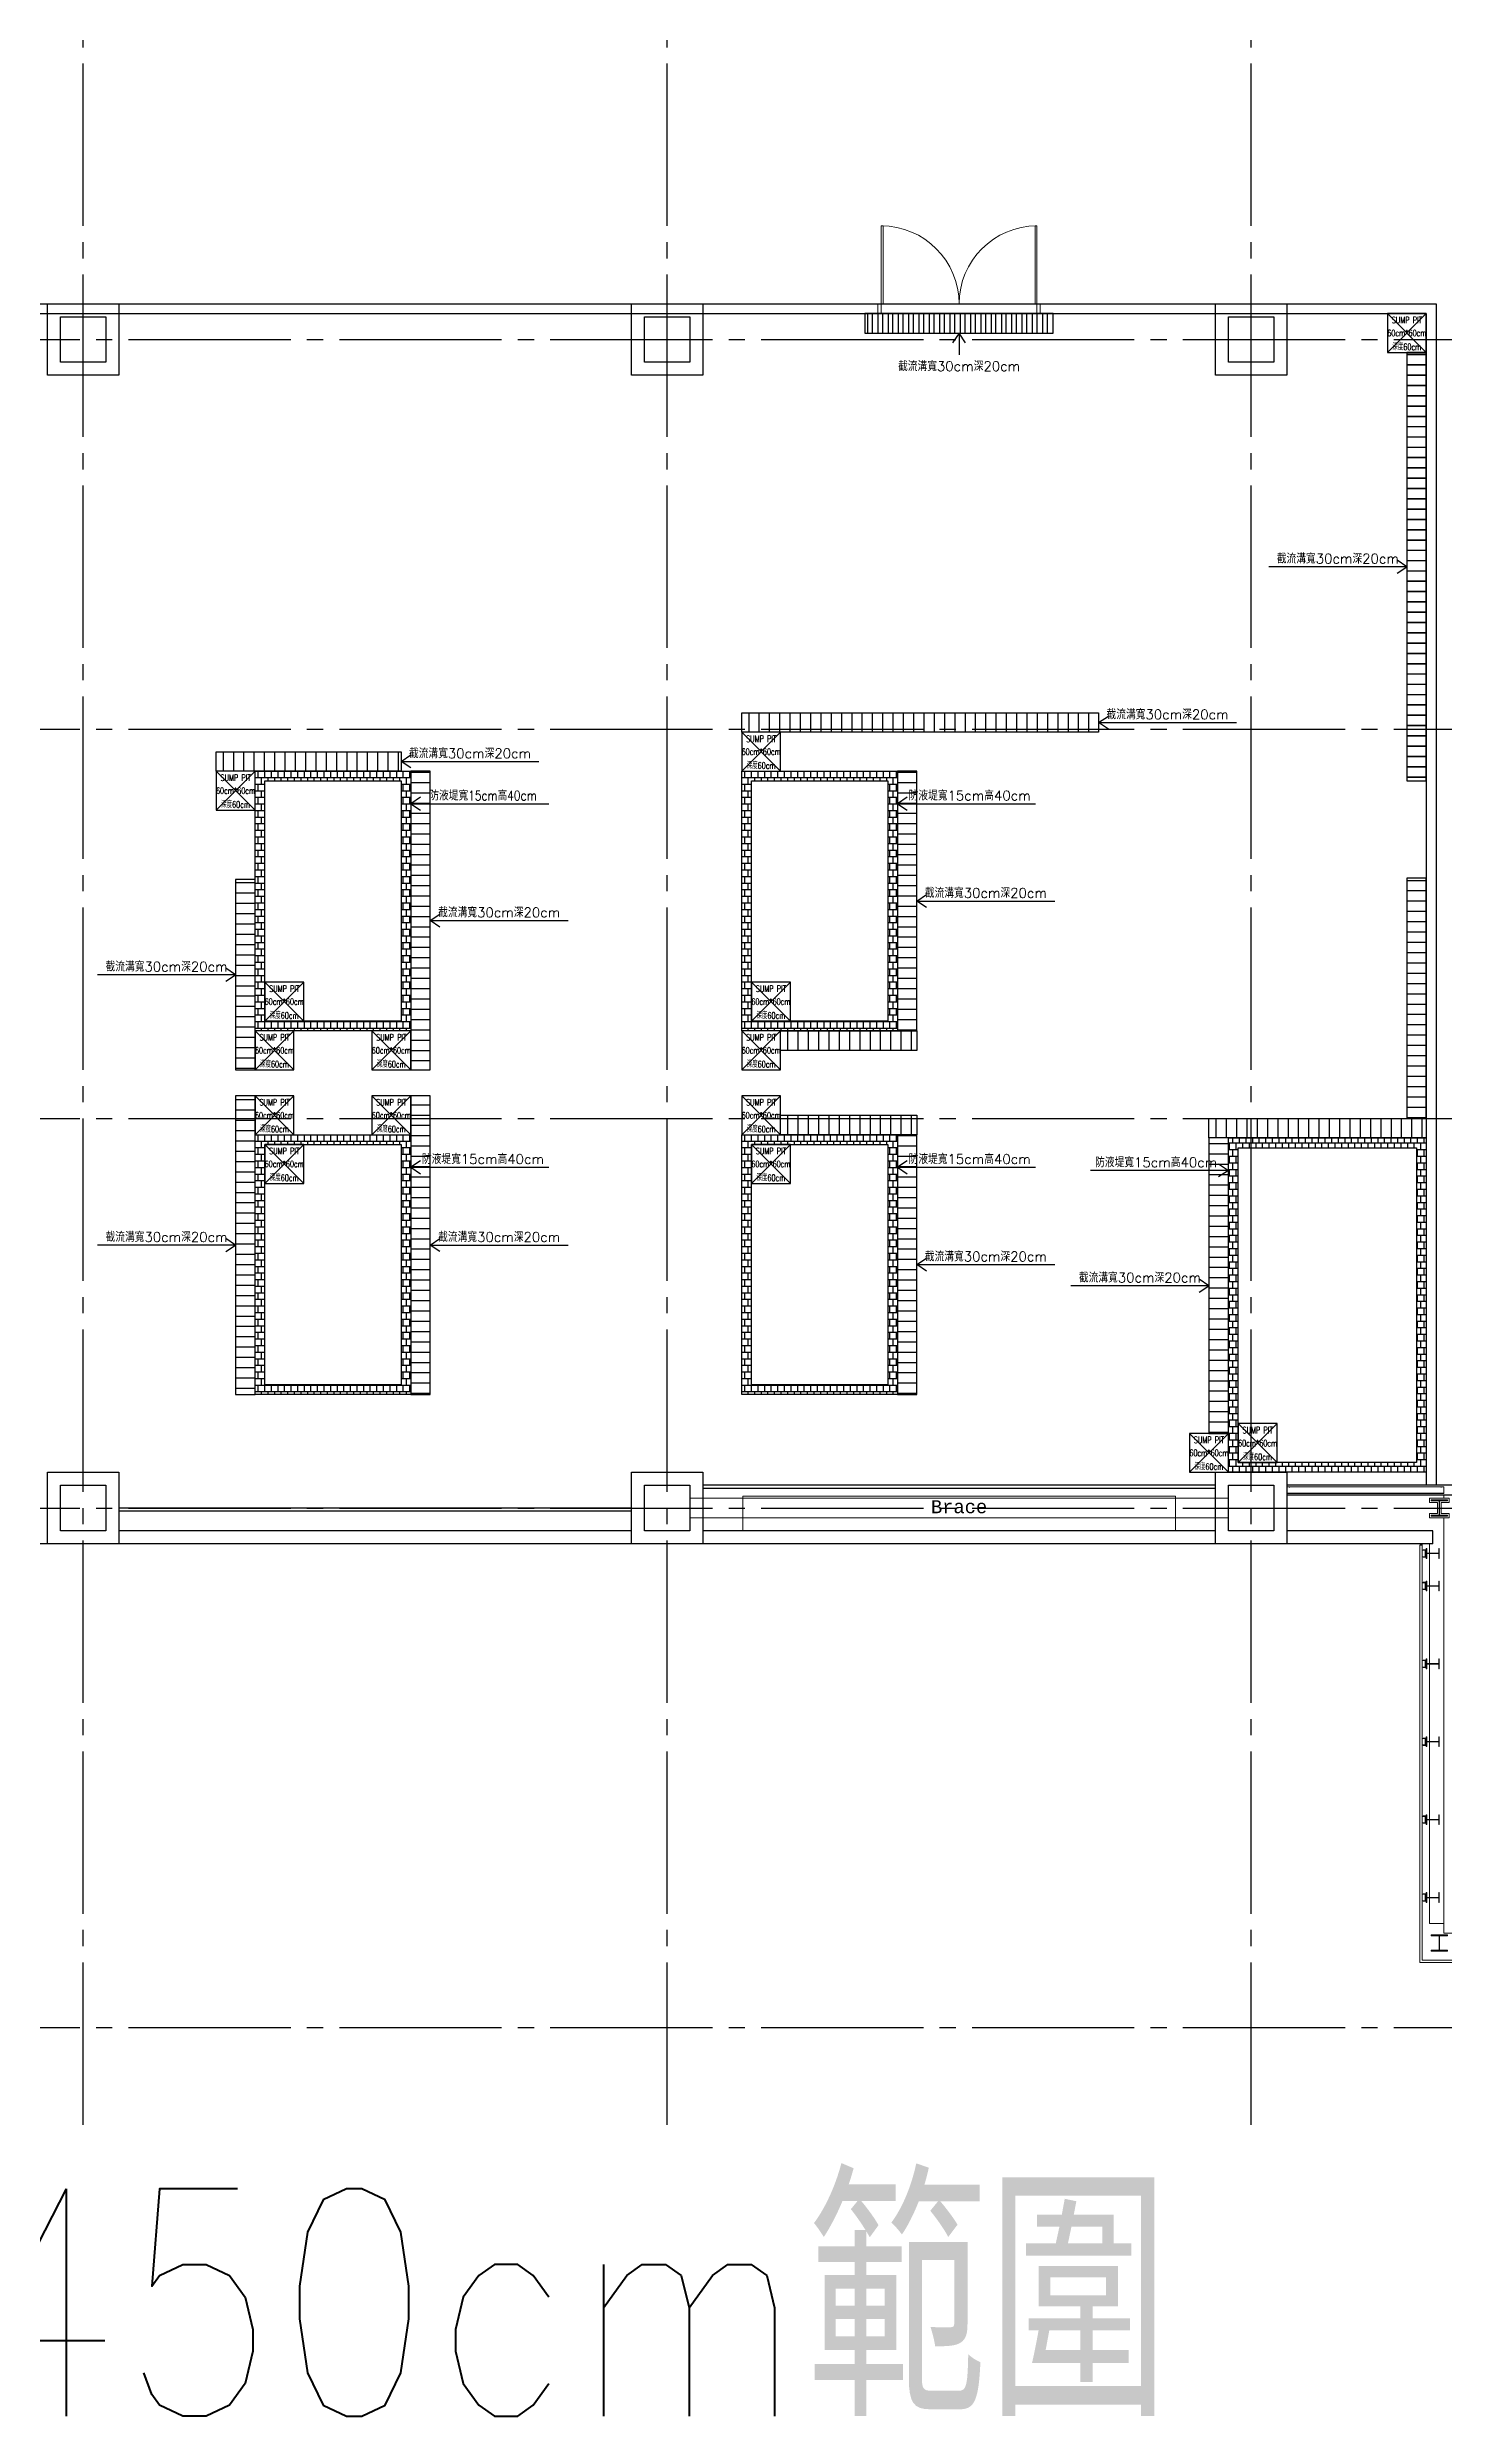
# Model space of a CAD drawing. Header units: millimetres. Extents: x -8103 to 195597, y 6477 to 112111.
# Drawn here: x 6305 to 8458, y 10150 to 13800 of the extents above; entities that cross this region are included whole.
import ezdxf
from ezdxf.enums import TextEntityAlignment as Align

# ---------------------------------------------------------------- set-up
doc = ezdxf.new("R2010")
doc.units = ezdxf.units.MM
doc.header["$LTSCALE"] = 100
doc.linetypes.add('X-N-FAB-L10$0$COL-CEN-LIN', pattern=[3.25, 2.5, -0.25, 0.25, -0.25])
for name, color, linetype in [('0-XREF', 7, 'Continuous'), ('X-N-FAB-L10$0$00-Dike', 8, 'Continuous'), ('X-N-FAB-L10$0$00-SUMP PIT', 8, 'Continuous'), ('X-N-FAB-L10$0$00-截流溝', 8, 'Continuous'), ('X-N-FAB-L10$0$08', 8, 'Continuous'), ('X-N-FAB-L10$0$200K新增範圍', 8, 'Continuous'), ('X-N-FAB-L10$0$A-WALL-IN', 8, 'Continuous'), ('X-N-FAB-L10$0$BEAM', 8, 'Continuous'), ('X-N-FAB-L10$0$BLOCK', 8, 'Continuous'), ('X-N-FAB-L10$0$CCL', 8, 'X-N-FAB-L10$0$COL-CEN-LIN'), ('X-N-FAB-L10$0$COL', 8, 'Continuous'), ('X-N-FAB-L10$0$COL-S', 8, 'Continuous'), ('X-N-FAB-L10$0$DOOR', 8, 'Continuous'), ('X-N-FAB-L10$0$DRAIN', 8, 'Continuous'), ('X-N-FAB-L10$0$TXT', 8, 'Continuous'), ('X-N-FAB-L10$0$TXT-C', 8, 'Continuous'), ('X-N-FAB-L10$0$TXT-CODE', 8, 'Continuous'), ('X-N-FAB-L10$0$WALL-P', 8, 'Continuous'), ('X-N-FAB-L10$0$WALL-RC', 8, 'Continuous')]:
    doc.layers.add(name, color=color, linetype=linetype)
doc.layers.add('X-N-FAB-L10$0$ARC', color=8, linetype='Continuous', lineweight=0)
doc.layers.add('X-N-FAB-L10$0$STEEL1', color=8, linetype='Continuous', lineweight=0)
doc.styles.add('X-N-FAB-L10$0$ATS', font='monotxt.shx', dxfattribs={"bigfont": 'BIGFONT.shx'})
doc.styles.add('X-N-FAB-L10$0$CHINA', font='simplex.shx', dxfattribs={"width": 0.75, "bigfont": 'chineset.shx'})
doc.styles.add('X-N-FAB-L10$0$STANDARD', font='SIMPLEX', dxfattribs={"bigfont": 'BIGFONT'})

# ---------------------------------------------------------------- blocks, each defined once
blk = doc.blocks.new('*U87')
at = {"layer": 'X-N-FAB-L10$0$COL', "ltscale": 0.1}
blk.add_lwpolyline([(0, 0), (110, 0), (110, -110), (0, -110)], close=True, dxfattribs=at)
blk = doc.blocks.new('X-N-FAB-L10$0$A$C467ba2ca')
at = {"layer": 'X-N-FAB-L10$0$CCL'}
for p, q in [((-20650, 0), (-20650, 9160)), ((-19750, 0), (-19750, 9160)), ((-18850, 0), (-18850, 9160)), ((-27730, 2750), (360, 2750)), ((-27730, 2150), (360, 2150)), ((-27730, 1550), (360, 1550)), ((-27730, 950), (360, 950)), ((-27730, 150), (360, 150))]:
    blk.add_line(p, q, dxfattribs=at)
at = {"layer": 'X-N-FAB-L10$0$COL-S'}
for points in [[(-20685, 2785), (-20615, 2785), (-20615, 2715), (-20685, 2715)], [(-19785, 2785), (-19715, 2785), (-19715, 2715), (-19785, 2715)], [(-18885, 2785), (-18815, 2785), (-18815, 2715), (-18885, 2715)], [(-20685, 985), (-20615, 985), (-20615, 915), (-20685, 915)], [(-19785, 985), (-19715, 985), (-19715, 915), (-19785, 915)], [(-18885, 985), (-18815, 985), (-18815, 915), (-18885, 915)]]:
    blk.add_lwpolyline(points, close=True, dxfattribs=at)
at = {"layer": 'X-N-FAB-L10$0$BEAM'}
for p in [(-20705, 2805), (-19805, 2805), (-18905, 2805), (-20705, 1005), (-19805, 1005), (-18905, 1005)]:
    blk.add_blockref('*U87', p, dxfattribs=at)
blk = doc.blocks.new('X-N-FAB-L10$0$A$C5b9bb6f0')
at = {"layer": 'X-N-FAB-L10$0$ARC'}
blk.add_line((11089.1, 2659), (11092.6, 2659), dxfattribs=at)
for points in [[(10888.1, 2737.5), (10888.1, 2736.5), (10884.1, 2736.5), (10884.1, 2746.5), (10888.1, 2746.5), (10888.1, 2745.5)], [(10712.6, 2679), (10712.6, 2732.5), (10045.6, 2732.5), (10045.6, 2679)]]:
    blk.add_lwpolyline(points, dxfattribs=at)
blk.add_lwpolyline([(9964.1, 2699), (10794.1, 2699), (10794.1, 2729), (9964.1, 2729)], close=True, dxfattribs=at)
at = {"layer": 'X-N-FAB-L10$0$STEEL1'}
for p, q in [((11126.1, 2746.5), (10884.1, 2746.5)), ((11126.1, 2734), (11126.1, 2729)), ((11126.1, 2059), (11126.1, 2699)), ((11089.1, 2014), (11089.1, 2657)), ((11089.1, 2657), (11092.6, 2657)), ((11092.6, 2017.5), (11092.6, 2657)), ((11104.1, 2074), (11104.1, 2659)), ((11104.1, 2074), (11126.1, 2074)), ((11126.1, 2059), (11463.1, 2059)), ((11469.1, 2014), (11089.1, 2014)), ((11465.6, 2017.5), (11092.6, 2017.5))]:
    blk.add_line(p, q, dxfattribs=at)
for points in [[(11122.1, 2737.5), (11122.1, 2736.5), (11126.1, 2736.5), (11126.1, 2746.5), (11122.1, 2746.5), (11122.1, 2745.5)], [(11090.6, 2657), (11092.6, 2659), (11092.6, 2657), (11090.6, 2657), (11090.6, 2659), (11092.6, 2659)]]:
    blk.add_lwpolyline(points, dxfattribs=at)
for points in [[(11104.1, 2699), (11134.1, 2699), (11134.1, 2705.4), (11122.1, 2705.4), (11122.1, 2722.6), (11134.1, 2722.6), (11134.1, 2729), (11104.1, 2729), (11104.1, 2722.6), (11116.2, 2722.6), (11116.2, 2705.4), (11104.1, 2705.4)], [(11106.6, 2701.5), (11131.6, 2701.5), (11131.6, 2702.9), (11119.6, 2702.9), (11119.6, 2725.1), (11131.6, 2725.1), (11131.6, 2726.5), (11106.6, 2726.5), (11106.6, 2725.1), (11118.7, 2725.1), (11118.7, 2702.9), (11106.6, 2702.9)], [(11097.6, 2639), (11097.6, 2649), (11092.6, 2649), (11092.6, 2639)], [(11094.1, 2649.6), (11099.1, 2649.6), (11099.1, 2644.6), (11098.5, 2644.6), (11098.5, 2649), (11094.1, 2649)], [(11094.1, 2638.4), (11099.1, 2638.4), (11099.1, 2643.4), (11098.5, 2643.4), (11098.5, 2639), (11094.1, 2639)], [(11099.1, 2636.5), (11099.1, 2651.5), (11100, 2651.5), (11100, 2644.3), (11118.2, 2644.3), (11118.2, 2651.5), (11119.1, 2651.5), (11119.1, 2636.5), (11118.2, 2636.5), (11118.2, 2643.7), (11100, 2643.7), (11100, 2636.5)], [(11097.6, 2589), (11097.6, 2599), (11092.6, 2599), (11092.6, 2589)], [(11094.1, 2599.6), (11099.1, 2599.6), (11099.1, 2594.6), (11098.5, 2594.6), (11098.5, 2599), (11094.1, 2599)], [(11094.1, 2588.4), (11099.1, 2588.4), (11099.1, 2593.4), (11098.5, 2593.4), (11098.5, 2589), (11094.1, 2589)], [(11099.1, 2586.5), (11099.1, 2601.5), (11100, 2601.5), (11100, 2594.3), (11118.2, 2594.3), (11118.2, 2601.5), (11119.1, 2601.5), (11119.1, 2586.5), (11118.2, 2586.5), (11118.2, 2593.7), (11100, 2593.7), (11100, 2586.5)], [(11097.6, 2469), (11097.6, 2479), (11092.6, 2479), (11092.6, 2469)], [(11094.1, 2479.6), (11099.1, 2479.6), (11099.1, 2474.6), (11098.5, 2474.6), (11098.5, 2479), (11094.1, 2479)], [(11094.1, 2468.4), (11099.1, 2468.4), (11099.1, 2473.4), (11098.5, 2473.4), (11098.5, 2469), (11094.1, 2469)], [(11099.1, 2466.5), (11099.1, 2481.5), (11100, 2481.5), (11100, 2474.3), (11118.2, 2474.3), (11118.2, 2481.5), (11119.1, 2481.5), (11119.1, 2466.5), (11118.2, 2466.5), (11118.2, 2473.7), (11100, 2473.7), (11100, 2466.5)], [(11097.6, 2349), (11097.6, 2359), (11092.6, 2359), (11092.6, 2349)], [(11094.1, 2359.6), (11099.1, 2359.6), (11099.1, 2354.6), (11098.5, 2354.6), (11098.5, 2359), (11094.1, 2359)], [(11094.1, 2348.4), (11099.1, 2348.4), (11099.1, 2353.4), (11098.5, 2353.4), (11098.5, 2349), (11094.1, 2349)], [(11099.1, 2346.5), (11099.1, 2361.5), (11100, 2361.5), (11100, 2354.3), (11118.2, 2354.3), (11118.2, 2361.5), (11119.1, 2361.5), (11119.1, 2346.5), (11118.2, 2346.5), (11118.2, 2353.7), (11100, 2353.7), (11100, 2346.5)], [(11097.6, 2229), (11097.6, 2239), (11092.6, 2239), (11092.6, 2229)], [(11094.1, 2239.6), (11099.1, 2239.6), (11099.1, 2234.6), (11098.5, 2234.6), (11098.5, 2239), (11094.1, 2239)], [(11094.1, 2228.4), (11099.1, 2228.4), (11099.1, 2233.4), (11098.5, 2233.4), (11098.5, 2229), (11094.1, 2229)], [(11099.1, 2226.5), (11099.1, 2241.5), (11100, 2241.5), (11100, 2234.3), (11118.2, 2234.3), (11118.2, 2241.5), (11119.1, 2241.5), (11119.1, 2226.5), (11118.2, 2226.5), (11118.2, 2233.7), (11100, 2233.7), (11100, 2226.5)], [(11097.6, 2109), (11097.6, 2119), (11092.6, 2119), (11092.6, 2109)], [(11094.1, 2119.6), (11099.1, 2119.6), (11099.1, 2114.6), (11098.5, 2114.6), (11098.5, 2119), (11094.1, 2119)], [(11099.1, 2106.5), (11099.1, 2121.5), (11100, 2121.5), (11100, 2114.3), (11118.2, 2114.3), (11118.2, 2121.5), (11119.1, 2121.5), (11119.1, 2106.5), (11118.2, 2106.5), (11118.2, 2113.7), (11100, 2113.7), (11100, 2106.5)], [(11094.1, 2108.4), (11099.1, 2108.4), (11099.1, 2113.4), (11098.5, 2113.4), (11098.5, 2109), (11094.1, 2109)], [(11106.6, 2031.5), (11131.6, 2031.5), (11131.6, 2032.9), (11119.6, 2032.9), (11119.6, 2055.1), (11131.6, 2055.1), (11131.6, 2056.5), (11106.6, 2056.5), (11106.6, 2055.1), (11118.7, 2055.1), (11118.7, 2032.9), (11106.6, 2032.9)]]:
    blk.add_lwpolyline(points, close=True, dxfattribs=at)
blk.add_lwpolyline([(11089.1, 2657), (11090.6, 2657), (11090.6, 2659), (11089.1, 2659, -0.294457)], format="xyb", close=True, dxfattribs=at)
at = {"layer": 'X-N-FAB-L10$0$WALL-P'}
for p, q in [((10774.1, 2749), (9984.1, 2749)), ((10774.1, 2744), (9984.1, 2744)), ((11126.1, 2749), (10884.1, 2749)), ((11275.1, 2749), (11126.1, 2749)), ((9874.1, 2714), (9084.1, 2714)), ((9874.1, 2709), (9084.1, 2709)), ((11126.1, 2736.5), (10884.1, 2736.5)), ((11275.1, 2734), (10884.1, 2734))]:
    blk.add_line(p, q, dxfattribs=at)
at = {"layer": 'X-N-FAB-L10$0$WALL-RC'}
for p, q in [((9084.1, 2769), (9084.1, 2679)), ((9874.1, 2679), (9084.1, 2679)), ((10774.1, 2679), (9984.1, 2679)), ((11109.1, 2679), (10884.1, 2679)), ((11109.1, 2659), (11109.1, 2679)), ((11109.1, 2659), (6049.1, 2659))]:
    blk.add_line(p, q, dxfattribs=at)
at = {"layer": 'X-N-FAB-L10$0$ARC', "style": 'X-N-FAB-L10$0$ATS'}
blk.add_text('Brace', height=20, dxfattribs=at).set_placement((10379.1, 2716), align=Align.MIDDLE_CENTER)
blk = doc.blocks.new('X-N-FAB-L10$0$DE-MMTN-F1-ALL-B-2-B-CHEM-0009_20250730-For 洋基-v2$0$SUMP PIT')
at = {"layer": 'X-N-FAB-L10$0$08'}
for p, q in [((-30, 30), (30, -30)), ((-30, -30), (30, 30))]:
    blk.add_line(p, q, dxfattribs=at)
blk.add_lwpolyline([(-30, -30), (30, -30), (30, 30), (-30, 30)], close=True, dxfattribs=at)
blk = doc.blocks.new('X-N-FAB-L10$0$A$Cf42b12f3')
at = {"layer": 'X-N-FAB-L10$0$DOOR', "lineweight": 0}
for p, q in [((0, 120), (0, 135)), ((0, 135), (5, 135)), ((5, 120), (0, 120)), ((5, 135), (5, 120)), ((5, 0), (5, 120)), ((5, 120), (8, 120)), ((8, 120), (8, 0)), ((242, 120), (242, 0)), ((245, 120), (242, 120)), ((250, 135), (245, 135)), ((245, 135), (245, 120)), ((245, 0), (245, 120)), ((245, 120), (250, 120)), ((250, 120), (250, 135)), ((8, 0), (5, 0)), ((242, 0), (245, 0))]:
    blk.add_line(p, q, dxfattribs=at)
for centre, start, end in [((5, 120), 270, 0), ((245, 120), 180, 270)]:
    blk.add_arc(centre, 120, start, end, dxfattribs=at)
blk = doc.blocks.new('X-N-FAB-L10$0$SUMP PIT')
at = {"layer": 'X-N-FAB-L10$0$08'}
for p, q in [((-30, 30), (30, -30)), ((-30, -30), (30, 30))]:
    blk.add_line(p, q, dxfattribs=at)
blk.add_lwpolyline([(-30, -30), (30, -30), (30, 30), (-30, 30)], close=True, dxfattribs=at)
at = {"layer": 'X-N-FAB-L10$0$TXT-C', "style": 'X-N-FAB-L10$0$STANDARD', "width": 0.6}
for s, p in [('60cm*60cm', (0, 0)), ('SUMP PIT', (0, 20)), ('深度60cm', (0, -20))]:
    blk.add_text(s, height=10, dxfattribs=at).set_placement(p, align=Align.MIDDLE)
blk = doc.blocks.new('X-N-FAB-L10$0$A$C1988aaf9')
at = {"layer": 'X-N-FAB-L10$0$00-Dike'}
h = blk.add_hatch(dxfattribs=at)
h.set_pattern_fill('AR-B88', color=256, scale=0.05)
h.set_pattern_definition([(0, (-6385, -10916.2), (0, 10.16), []), (90, (-6385, -10916.2), (-5.08, 10.16), [10.16, -10.16])])
h.paths.add_polyline_path([(2965, 1135), (3205, 1135), (3205, 735), (2965, 735)])
h.paths.add_polyline_path([(2980, 1120), (3190, 1120), (3190, 750), (2980, 750)], flags=16)
h = blk.add_hatch(dxfattribs=at)
h.set_pattern_fill('AR-B88', color=256, scale=0.05)
h.set_pattern_definition([(0, (-5635, -10916.2), (0, 10.16), []), (90, (-5635, -10916.2), (-5.08, 10.16), [10.16, -10.16])])
h.paths.add_polyline_path([(3715, 1135), (3955, 1135), (3955, 735), (3715, 735)])
h.paths.add_polyline_path([(3730, 1120), (3940, 1120), (3940, 750), (3730, 750)], flags=16)
h = blk.add_hatch(dxfattribs=at)
h.set_pattern_fill('AR-B88', color=256, scale=0.05)
h.set_pattern_definition([(0, (-6385, -11476.2), (0, 10.16), []), (90, (-6385, -11476.2), (-5.08, 10.16), [10.16, -10.16])])
h.paths.add_polyline_path([(2965, 575), (3205, 575), (3205, 175), (2965, 175)])
h.paths.add_polyline_path([(2980, 560), (3190, 560), (3190, 190), (2980, 190)], flags=16)
h = blk.add_hatch(dxfattribs=at)
h.set_pattern_fill('AR-B88', color=256, scale=0.05)
h.set_pattern_definition([(0, (-5635, -11476.2), (0, 10.16), []), (90, (-5635, -11476.2), (-5.08, 10.16), [10.16, -10.16])])
h.paths.add_polyline_path([(3715, 575), (3955, 575), (3955, 175), (3715, 175)])
h.paths.add_polyline_path([(3730, 560), (3940, 560), (3940, 190), (3730, 190)], flags=16)
h = blk.add_hatch(dxfattribs=at)
h.set_pattern_fill('AR-B88', color=256, scale=0.05)
h.set_pattern_definition([(0, (-8190, -11530), (0, 10.16), []), (90, (-8190, -11530), (-5.08, 10.16), [10.16, -10.16])])
h.paths.add_polyline_path([(4465, 570), (4770, 570), (4770, 55), (4465, 55)])
h.paths.add_polyline_path([(4480, 555), (4755, 555), (4755, 70), (4480, 70)], flags=16)
at = {"layer": 'X-N-FAB-L10$0$00-截流溝'}
h = blk.add_hatch(dxfattribs=at)
h.set_pattern_fill('ANSI31', color=256, scale=5, angle=45)
h.set_pattern_definition([(90, (-10727.5, -11015), (-15.875, 3e-15), [])])
h.paths.add_polyline_path([(3905, 1810), (4195, 1810), (4195, 1840), (3905, 1840)])
h = blk.add_hatch(dxfattribs=at)
h.set_pattern_fill('ANSI31', color=256, scale=5, angle=-45)
h.set_pattern_definition([(360, (-8085, 14914.39), (6e-15, 15.875), [])])
h.paths.add_polyline_path([(4740, 1780), (4740, 1120), (4770, 1120), (4770, 1780)])
h = blk.add_hatch(dxfattribs=at)
h.set_pattern_fill('ANSI31', color=256, scale=5, angle=45)
h.set_pattern_definition([(90, (-11822.5, -11630), (-15.875, 3e-15), [])])
h.paths.add_polyline_path([(4265, 1195), (3715, 1195), (3715, 1225), (4265, 1225)])
h = blk.add_hatch(dxfattribs=at)
h.set_pattern_fill('ANSI31', color=256, scale=5, angle=45)
h.set_pattern_definition([(90, (-12632.5, -11690), (-15.875, 3e-15), [])])
h.paths.add_polyline_path([(3190, 1135), (2905, 1135), (2905, 1165), (3190, 1165)])
h = blk.add_hatch(dxfattribs=at)
h.set_pattern_fill('ANSI31', color=256, scale=5, angle=-45)
h.set_pattern_definition([(360, (-9620, 14239.39), (6e-15, 15.875), [])])
h.paths.add_polyline_path([(3205, 1135), (3205, 675), (3235, 675), (3235, 1135)])
h = blk.add_hatch(dxfattribs=at)
h.set_pattern_fill('ANSI31', color=256, scale=5, angle=-45)
h.set_pattern_definition([(360, (-8870, 14239.39), (6e-15, 15.875), [])])
h.paths.add_polyline_path([(3955, 1135), (3955, 735), (3985, 735), (3985, 1135)])
h = blk.add_hatch(dxfattribs=at)
h.set_pattern_fill('ANSI31', color=256, scale=5, angle=-45)
h.set_pattern_definition([(360, (-9890, 14164.39), (6e-15, 15.875), [])])
h.paths.add_polyline_path([(2935, 968), (2935, 675), (2965, 675), (2965, 968)])
h = blk.add_hatch(dxfattribs=at)
h.set_pattern_fill('ANSI31', color=256, scale=5, angle=-45)
h.set_pattern_definition([(360, (-8085, 14104.39), (6e-15, 15.875), [])])
h.paths.add_polyline_path([(4740, 970), (4740, 600), (4770, 600), (4770, 970)])
h = blk.add_hatch(dxfattribs=at)
h.set_pattern_fill('ANSI31', color=256, scale=5, angle=45)
h.set_pattern_definition([(90, (-11762.5, -12120), (-15.875, 3e-15), [])])
h.paths.add_polyline_path([(3985, 705), (3775, 705), (3775, 735), (3985, 735)])
h = blk.add_hatch(dxfattribs=at)
h.set_pattern_fill('ANSI31', color=256, scale=5, angle=-45)
h.set_pattern_definition([(360, (-9890, 13544.39), (6e-15, 15.875), [])])
h.paths.add_polyline_path([(2935, 635), (2935, 175), (2965, 175), (2965, 635)])
h = blk.add_hatch(dxfattribs=at)
h.set_pattern_fill('ANSI31', color=256, scale=5, angle=-45)
h.set_pattern_definition([(360, (-9620, 13679.39), (6e-15, 15.875), [])])
h.paths.add_polyline_path([(3205, 635), (3205, 175), (3235, 175), (3235, 635)])
h = blk.add_hatch(dxfattribs=at)
h.set_pattern_fill('ANSI31', color=256, scale=5, angle=45)
h.set_pattern_definition([(90, (-11762.5, -12250), (-15.875, 3e-15), [])])
h.paths.add_polyline_path([(3985, 575), (3775, 575), (3775, 605), (3985, 605)])
h = blk.add_hatch(dxfattribs=at)
h.set_pattern_fill('ANSI31', color=256, scale=5, angle=45)
h.set_pattern_definition([(90, (-11102.5, -12255), (-15.875, 3e-15), [])])
h.paths.add_polyline_path([(4770, 570), (4435, 570), (4435, 600), (4770, 600)])
h = blk.add_hatch(dxfattribs=at)
h.set_pattern_fill('ANSI31', color=256, scale=5, angle=-45)
h.set_pattern_definition([(360, (-8870, 13679.39), (6e-15, 15.875), [])])
h.paths.add_polyline_path([(3955, 575), (3955, 175), (3985, 175), (3985, 575)])
h = blk.add_hatch(dxfattribs=at)
h.set_pattern_fill('ANSI31', color=256, scale=5, angle=-45)
h.set_pattern_definition([(360, (-8390, 13619.39), (6e-15, 15.875), [])])
h.paths.add_polyline_path([(4435, 570), (4435, 115), (4465, 115), (4465, 570)])
at = {"layer": 'X-N-FAB-L10$0$00-Dike'}
for points in [[(2965, 1135), (3205, 1135), (3205, 735), (2965, 735)], [(3715, 1135), (3955, 1135), (3955, 735), (3715, 735)], [(2980, 1120), (3190, 1120), (3190, 750), (2980, 750)], [(3730, 1120), (3940, 1120), (3940, 750), (3730, 750)], [(2965, 575), (3205, 575), (3205, 175), (2965, 175)], [(2980, 560), (3190, 560), (3190, 190), (2980, 190)], [(3715, 575), (3955, 575), (3955, 175), (3715, 175)], [(3730, 560), (3940, 560), (3940, 190), (3730, 190)], [(4465, 570), (4770, 570), (4770, 55), (4465, 55)], [(4480, 555), (4755, 555), (4755, 70), (4480, 70)]]:
    blk.add_lwpolyline(points, close=True, dxfattribs=at)
for points in [[(3220, 1095), (3205, 1085), (3220, 1075)], [(3970, 1095), (3955, 1085), (3970, 1075)], [(3205, 1085), (3417.6, 1085)], [(3220, 535), (3205, 525), (3220, 515)], [(3970, 535), (3955, 525), (3970, 515)], [(4450, 530), (4465, 520), (4450, 510)]]:
    blk.add_lwpolyline(points, dxfattribs=at)
at = {"layer": 'X-N-FAB-L10$0$00-截流溝'}
for points in [[(3905, 1810), (4195, 1810), (4195, 1840), (3905, 1840)], [(4740, 1780), (4740, 1120), (4770, 1120), (4770, 1780)], [(4265, 1195), (3715, 1195), (3715, 1225), (4265, 1225)], [(3190, 1135), (2905, 1135), (2905, 1165), (3190, 1165)], [(3205, 1135), (3205, 675), (3235, 675), (3235, 1135)], [(3955, 1135), (3955, 735), (3985, 735), (3985, 1135)], [(2935, 968), (2935, 675), (2965, 675), (2965, 968)], [(4740, 970), (4740, 600), (4770, 600), (4770, 970)], [(3985, 705), (3775, 705), (3775, 735), (3985, 735)], [(2935, 635), (2935, 175), (2965, 175), (2965, 635)], [(3205, 635), (3205, 175), (3235, 175), (3235, 635)], [(3985, 575), (3775, 575), (3775, 605), (3985, 605)], [(4770, 570), (4435, 570), (4435, 600), (4770, 600)], [(3955, 575), (3955, 175), (3985, 175), (3985, 575)], [(4435, 570), (4435, 115), (4465, 115), (4465, 570)]]:
    blk.add_lwpolyline(points, close=True, dxfattribs=at)
for points in [[(4060, 1795), (4050, 1810), (4040, 1795)], [(4050, 1810), (4050, 1776.2)], [(4420, 332.5), (4435, 342.5), (4420, 352.5)]]:
    blk.add_lwpolyline(points, dxfattribs=at)
at = {"layer": 'X-N-FAB-L10$0$TXT'}
for points in [[(4725, 1440), (4740, 1450), (4725, 1460)], [(4740, 1450), (4527.4, 1450)], [(4280, 1200), (4265, 1210), (4280, 1220)], [(4265, 1210), (4477.6, 1210)], [(3205, 1140), (3190, 1150), (3205, 1160)], [(3190, 1150), (3402.6, 1150)], [(3955, 1085), (4167.6, 1085)], [(3250, 895), (3235, 905), (3250, 915)], [(4000, 925), (3985, 935), (4000, 945)], [(3985, 935), (4197.6, 935)], [(3235, 905), (3447.6, 905)], [(2935, 821.5), (2722.4, 821.5)], [(2920, 811.5), (2935, 821.5), (2920, 831.5)], [(3205, 525), (3417.6, 525)], [(3955, 525), (4167.6, 525)], [(4465, 520), (4252.4, 520)], [(2935, 405), (2722.4, 405)], [(2920, 395), (2935, 405), (2920, 415)], [(3250, 395), (3235, 405), (3250, 415)], [(3235, 405), (3447.6, 405)], [(4000, 365), (3985, 375), (4000, 385)], [(3985, 375), (4197.6, 375)], [(4435, 342.5), (4222.4, 342.5)]]:
    blk.add_lwpolyline(points, dxfattribs=at)
at = {"layer": 'X-N-FAB-L10$0$00-SUMP PIT'}
for p in [(4740, 1810), (3745, 1165), (2935, 1105), (3010, 780), (3760, 780), (2995, 705), (3175, 705), (3745, 705), (2995, 605), (3175, 605), (3745, 605), (3010, 530), (3760, 530), (4435, 85), (4510, 100)]:
    blk.add_blockref('X-N-FAB-L10$0$SUMP PIT', p, dxfattribs=at)
at = {"layer": 'X-N-FAB-L10$0$00-Dike', "style": 'X-N-FAB-L10$0$STANDARD', "width": 0.8}
blk.add_text('防液堤寬15cm高40cm', height=15, dxfattribs=at).set_placement((3316.3, 1090), align=Align.CENTER)
at = {"layer": 'X-N-FAB-L10$0$TXT', "style": 'X-N-FAB-L10$0$CHINA'}
blk.add_text('截流溝寬30cm深20cm', height=15, dxfattribs=at).set_placement((4050, 1760), align=Align.MIDDLE)
for s, p in [('截流溝寬30cm深20cm', (4633.7, 1455)), ('截流溝寬30cm深20cm', (4371.3, 1215)), ('截流溝寬30cm深20cm', (3296.3, 1155)), ('防液堤寬15cm高40cm', (4066.3, 1090)), ('截流溝寬30cm深20cm', (4091.3, 940)), ('截流溝寬30cm深20cm', (3341.3, 910)), ('截流溝寬30cm深20cm', (2828.7, 826.5)), ('防液堤寬15cm高40cm', (3316.3, 530)), ('防液堤寬15cm高40cm', (4066.3, 530)), ('防液堤寬15cm高40cm', (4353.7, 525)), ('截流溝寬30cm深20cm', (2828.7, 410)), ('截流溝寬30cm深20cm', (3341.3, 410)), ('截流溝寬30cm深20cm', (4091.3, 380)), ('截流溝寬30cm深20cm', (4328.7, 347.5))]:
    blk.add_text(s, height=15, dxfattribs=at).set_placement(p, align=Align.CENTER)
blk = doc.blocks.new('X-N-FAB-L10$0$A$C969652c4')
at = {"layer": 'X-N-FAB-L10$0$08'}
h = blk.add_hatch(dxfattribs=at)
h.set_pattern_fill('ANSI31', color=256, scale=5, angle=45)
h.set_pattern_definition([(90, (-8972.5, -10840), (-15.875, 3e-15), [])])
h.paths.add_polyline_path([(5660, 1985), (5950, 1985), (5950, 2015), (5660, 2015)])
h = blk.add_hatch(dxfattribs=at)
h.set_pattern_fill('ANSI31', color=256, scale=5, angle=-45)
h.set_pattern_definition([(360, (-6330, 15089.39), (6e-15, 15.875), [])])
h.paths.add_polyline_path([(6495, 1955), (6495, 1295), (6525, 1295), (6525, 1955)])
at = {"layer": 'X-N-FAB-L10$0$A-WALL-IN'}
for points in [[(1775, 2030), (6540, 2030), (6540, 211)], [(1775, 2015), (6525, 2015), (6525, 211)]]:
    blk.add_lwpolyline(points, dxfattribs=at)
at = {"layer": 'X-N-FAB-L10$0$DRAIN'}
for points in [[(5660, 1985), (5950, 1985), (5950, 2015), (5660, 2015)], [(6495, 1955), (6495, 1295), (6525, 1295), (6525, 1955)]]:
    blk.add_lwpolyline(points, close=True, dxfattribs=at)
at = {"layer": 'X-N-FAB-L10$0$08'}
blk.add_blockref('X-N-FAB-L10$0$DE-MMTN-F1-ALL-B-2-B-CHEM-0009_20250730-For 洋基-v2$0$SUMP PIT', (6495, 1985), dxfattribs=at)
at = {"layer": 'X-N-FAB-L10$0$200K新增範圍'}
blk.add_blockref('X-N-FAB-L10$0$A$C1988aaf9', (1755, 175), dxfattribs=at)
at = {"layer": 'X-N-FAB-L10$0$200K新增範圍', "xscale": -1, "rotation": 180}
blk.add_blockref('X-N-FAB-L10$0$A$Cf42b12f3', (5680, 2150), dxfattribs=at)
blk = doc.blocks.new('X-N-FAB-L10')
for name, p in [('X-N-FAB-L10$0$A$C5b9bb6f0', (-2669.1, 8836)), ('X-N-FAB-L10$0$A$C969652c4', (1905, 11375))]:
    blk.add_blockref(name, p)
at = {"layer": 'X-N-FAB-L10$0$BLOCK'}
blk.add_blockref('X-N-FAB-L10$0$A$C467ba2ca', (27010, 10600), dxfattribs=at)
at = {"layer": 'X-N-FAB-L10$0$TXT-CODE', "style": 'X-N-FAB-L10$0$CHINA', "width": 0.8}
blk.add_text('L10樓板下淨高450cm範圍', height=350, dxfattribs=at).set_placement((6063.8, 10326.2), align=Align.MIDDLE_CENTER)

msp = doc.modelspace()

# ---------------------------------------------------------------- block references
at = {"layer": '0-XREF'}
msp.add_blockref('X-N-FAB-L10', (0, 0), dxfattribs=at)

doc.saveas('drawing.dxf')
